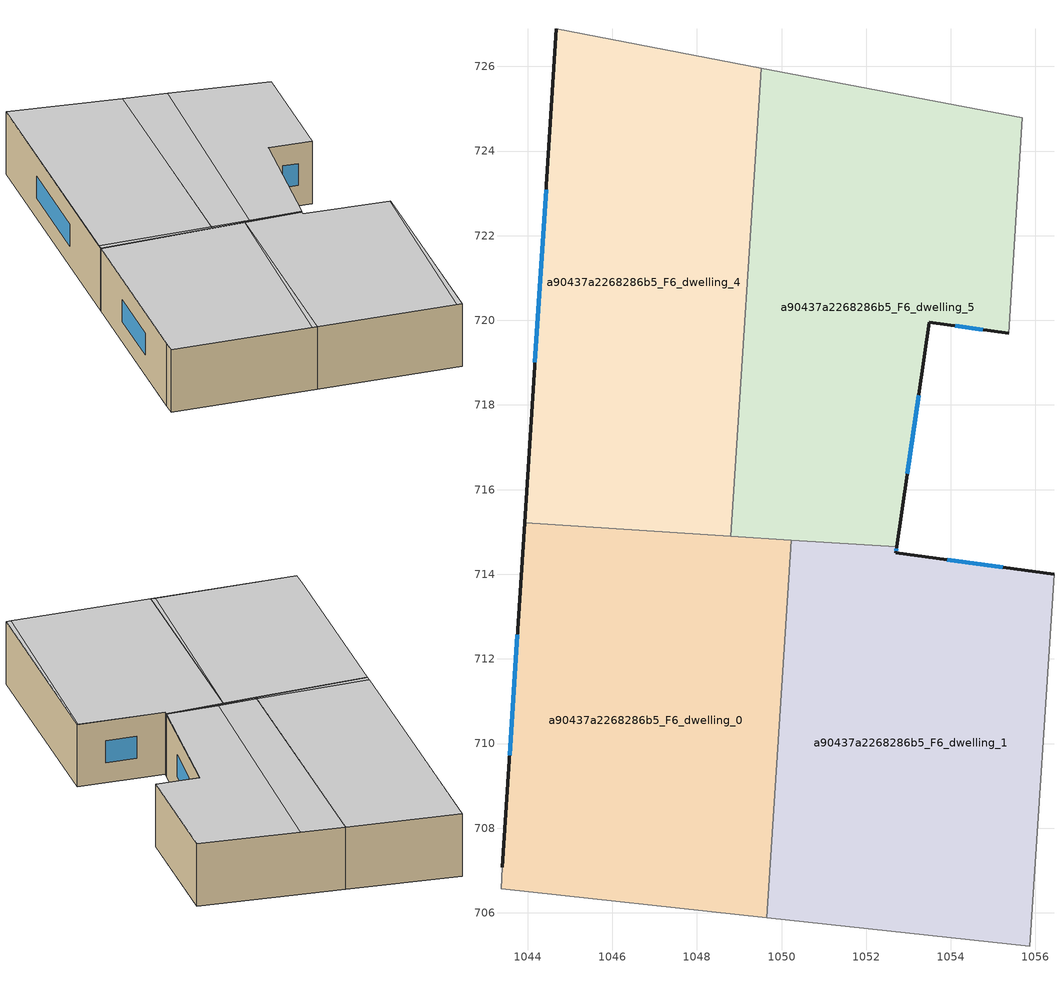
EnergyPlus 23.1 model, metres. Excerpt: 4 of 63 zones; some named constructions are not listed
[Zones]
a90437a2268286b5_F6_dwelling_0
 floor to a90437a2268286b5_F5_dwelling_0 (EU_floor_Construction): 1050.23,714.81 1049.66,705.89 1043.37,706.57 1043.4,707.08 1043.93,715.22 z18
 wall outside (EU_wall_Construction): 1043.93,715.22 1043.4,707.08 z18:21
 wall to a90437a2268286b5_F6_dwelling_1 (EU_wall_Construction): 1049.66,705.89 1050.23,714.81 z18:21
 wall adiabatic (EU_wall_Construction): 1043.4,707.08 1043.37,706.57 1049.66,705.89 z18:21
 wall to a90437a2268286b5_F6_dwelling_4 (EU_wall_Construction): 1048.8,714.9 1043.93,715.22 z18:21
 wall to a90437a2268286b5_F6_dwelling_5 (EU_wall_Construction): 1050.23,714.81 1048.8,714.9 z18:21
 window (EU_Window_Construction): 1043.76,712.57 1043.57,709.72 z18.98:20.02
 ceiling to a90437a2268286b5_F7_dwelling_0 (EU_floor_Construction): 1049.45,705.91 1050.21,714.81 1043.93,715.22 1043.4,707.08 1043.37,706.57 z21
 ceiling adiabatic (EU_roof_Construction): 1049.66,705.89 1050.23,714.81 1050.21,714.81 1049.45,705.91 z21
a90437a2268286b5_F6_dwelling_1
 floor to a90437a2268286b5_F5_dwelling_1 (EU_floor_Construction): 1056.44,714 1055.87,705.22 1049.66,705.89 1050.23,714.81 1052.72,714.65 1052.7,714.5 z18
 wall outside (EU_wall_Construction): 1056.44,714 1052.7,714.5 1052.72,714.65 z18:21
 wall to a90437a2268286b5_F6_dwelling_2 (EU_wall_Construction): 1055.87,705.22 1056.44,714 z18:21
 wall adiabatic (EU_wall_Construction): 1049.66,705.89 1055.87,705.22 z18:21
 wall to a90437a2268286b5_F6_dwelling_5 (EU_wall_Construction): 1052.72,714.65 1050.23,714.81 z18:21
 window (EU_Window_Construction): 1052.71,714.55 1052.72,714.6 / 1055.22,714.16 1053.92,714.34 z18.98:20.02
 ceiling adiabatic (EU_roof_Construction): 1055.64,705.24 1056.39,714.01 1052.7,714.5 1052.72,714.65 1050.23,714.81 1049.66,705.89 z21
 ceiling to a90437a2268286b5_F7_dwelling_2 (EU_floor_Construction): 1055.87,705.22 1056.44,714 1056.39,714.01 1055.64,705.24 z21
a90437a2268286b5_F6_dwelling_4
 floor to a90437a2268286b5_F5_dwelling_4 (EU_floor_Construction): 1049.52,725.96 1048.8,714.9 1043.93,715.22 1044.68,726.88 z18
 wall outside (EU_wall_Construction): 1044.68,726.88 1043.93,715.22 z18:21
 wall to a90437a2268286b5_F6_dwelling_5 (EU_wall_Construction): 1048.8,714.9 1049.52,725.96 z18:21
 wall adiabatic (EU_wall_Construction): 1049.52,725.96 1044.68,726.88 z18:21
 window (EU_Window_Construction): 1044.44,723.09 1044.17,719.01 z18.98:20.02
 ceiling to a90437a2268286b5_F7_dwelling_4 (EU_floor_Construction): 1048.81,715.03 1049.52,725.96 1044.68,726.88 1043.94,715.45 z21
 ceiling adiabatic (EU_roof_Construction): 1048.8,714.9 1048.81,715.03 1043.94,715.45 1043.93,715.22 z21
a90437a2268286b5_F6_dwelling_5
 floor to a90437a2268286b5_F5_dwelling_5 (EU_floor_Construction): 1055.69,724.78 1055.36,719.7 1053.49,719.96 1052.72,714.65 1048.8,714.9 1049.52,725.96 z18
 wall outside (EU_wall_Construction): 1052.72,714.65 1053.49,719.96 1055.36,719.7 z18:21
 wall adiabatic (EU_wall_Construction): 1055.69,724.78 1049.52,725.96 z18:21
 wall to a90437a2268286b5_F6_dwelling_6 (EU_wall_Construction): 1055.36,719.7 1055.69,724.78 z18:21
 window (EU_Window_Construction): 1054.1,719.87 1054.76,719.78 / 1052.97,716.37 1053.24,718.23 z18.98:20.02
 ceiling to a90437a2268286b5_F7_dwelling_5 (EU_floor_Construction): 1052.73,714.7 1053.49,719.96 1055.36,719.7 1055.69,724.78 1051.4,725.6 1050.48,714.89 z21
 ceiling to a90437a2268286b5_F7_dwelling_4 (EU_floor_Construction): 1050.48,714.89 1051.4,725.6 1049.52,725.96 1048.81,715.03 z21
 ceiling to a90437a2268286b5_F7_dwelling_1 (EU_floor_Construction): 1052.72,714.65 1052.73,714.7 1050.22,714.91 1050.21,714.81 z21
 ceiling adiabatic (EU_roof_Construction): 1050.21,714.81 1050.22,714.91 1048.81,715.03 1048.8,714.9 z21
[SCHEDULE:FILE] Column Number=1; Rows to Skip at Top=0; Number of Hours of Data=8760; Column Separator=Comma; Interpolate to Timestep=No; Minutes per Item=60; Adjust Schedule for Daylight Savings=Yes
Name | File
EU_Step8_GainSchedule_a90437a2268286b5_F0_dwelling_4_f000 | ../../schedules/a90437a2268286b5/a90437a2268286b5_F0_dwelling_4_f000_gain.csv
EU_Step8_GainSchedule_a90437a2268286b5_F0_dwelling_5_f000 | ../../schedules/a90437a2268286b5/a90437a2268286b5_F0_dwelling_5_f000_gain.csv
EU_Step8_GainSchedule_a90437a2268286b5_F0_dwelling_6_f000 | ../../schedules/a90437a2268286b5/a90437a2268286b5_F0_dwelling_6_f000_gain.csv
EU_Step8_GainSchedule_a90437a2268286b5_F0_dwelling_7_f000 | ../../schedules/a90437a2268286b5/a90437a2268286b5_F0_dwelling_7_f000_gain.csv
EU_Step8_GainSchedule_a90437a2268286b5_F1_dwelling_0_f000 | ../../schedules/a90437a2268286b5/a90437a2268286b5_F1_dwelling_0_f000_gain.csv
EU_Step8_GainSchedule_a90437a2268286b5_F1_dwelling_1_f000 | ../../schedules/a90437a2268286b5/a90437a2268286b5_F1_dwelling_1_f000_gain.csv
EU_Step8_GainSchedule_a90437a2268286b5_F1_dwelling_2_f000 | ../../schedules/a90437a2268286b5/a90437a2268286b5_F1_dwelling_2_f000_gain.csv
EU_Step8_GainSchedule_a90437a2268286b5_F1_dwelling_3_f000 | ../../schedules/a90437a2268286b5/a90437a2268286b5_F1_dwelling_3_f000_gain.csv
EU_Step8_GainSchedule_a90437a2268286b5_F1_dwelling_4_f000 | ../../schedules/a90437a2268286b5/a90437a2268286b5_F1_dwelling_4_f000_gain.csv
EU_Step8_GainSchedule_a90437a2268286b5_F1_dwelling_5_f000 | ../../schedules/a90437a2268286b5/a90437a2268286b5_F1_dwelling_5_f000_gain.csv
EU_Step8_GainSchedule_a90437a2268286b5_F1_dwelling_6_f000 | ../../schedules/a90437a2268286b5/a90437a2268286b5_F1_dwelling_6_f000_gain.csv
EU_Step8_GainSchedule_a90437a2268286b5_F1_dwelling_7_f000 | ../../schedules/a90437a2268286b5/a90437a2268286b5_F1_dwelling_7_f000_gain.csv
EU_Step8_GainSchedule_a90437a2268286b5_F2_dwelling_0_f000 | ../../schedules/a90437a2268286b5/a90437a2268286b5_F2_dwelling_0_f000_gain.csv
EU_Step8_GainSchedule_a90437a2268286b5_F2_dwelling_1_f000 | ../../schedules/a90437a2268286b5/a90437a2268286b5_F2_dwelling_1_f000_gain.csv
EU_Step8_GainSchedule_a90437a2268286b5_F2_dwelling_2_f000 | ../../schedules/a90437a2268286b5/a90437a2268286b5_F2_dwelling_2_f000_gain.csv
EU_Step8_GainSchedule_a90437a2268286b5_F2_dwelling_3_f000 | ../../schedules/a90437a2268286b5/a90437a2268286b5_F2_dwelling_3_f000_gain.csv
EU_Step8_GainSchedule_a90437a2268286b5_F2_dwelling_4_f000 | ../../schedules/a90437a2268286b5/a90437a2268286b5_F2_dwelling_4_f000_gain.csv
EU_Step8_GainSchedule_a90437a2268286b5_F2_dwelling_5_f000 | ../../schedules/a90437a2268286b5/a90437a2268286b5_F2_dwelling_5_f000_gain.csv
EU_Step8_GainSchedule_a90437a2268286b5_F2_dwelling_6_f000 | ../../schedules/a90437a2268286b5/a90437a2268286b5_F2_dwelling_6_f000_gain.csv
EU_Step8_GainSchedule_a90437a2268286b5_F2_dwelling_7_f000 | ../../schedules/a90437a2268286b5/a90437a2268286b5_F2_dwelling_7_f000_gain.csv
EU_Step8_GainSchedule_a90437a2268286b5_F3_dwelling_0_f000 | ../../schedules/a90437a2268286b5/a90437a2268286b5_F3_dwelling_0_f000_gain.csv
EU_Step8_GainSchedule_a90437a2268286b5_F3_dwelling_1_f000 | ../../schedules/a90437a2268286b5/a90437a2268286b5_F3_dwelling_1_f000_gain.csv
EU_Step8_GainSchedule_a90437a2268286b5_F3_dwelling_2_f000 | ../../schedules/a90437a2268286b5/a90437a2268286b5_F3_dwelling_2_f000_gain.csv
EU_Step8_GainSchedule_a90437a2268286b5_F3_dwelling_3_f000 | ../../schedules/a90437a2268286b5/a90437a2268286b5_F3_dwelling_3_f000_gain.csv
EU_Step8_GainSchedule_a90437a2268286b5_F3_dwelling_4_f000 | ../../schedules/a90437a2268286b5/a90437a2268286b5_F3_dwelling_4_f000_gain.csv
EU_Step8_GainSchedule_a90437a2268286b5_F3_dwelling_5_f000 | ../../schedules/a90437a2268286b5/a90437a2268286b5_F3_dwelling_5_f000_gain.csv
EU_Step8_GainSchedule_a90437a2268286b5_F3_dwelling_6_f000 | ../../schedules/a90437a2268286b5/a90437a2268286b5_F3_dwelling_6_f000_gain.csv
EU_Step8_GainSchedule_a90437a2268286b5_F3_dwelling_7_f000 | ../../schedules/a90437a2268286b5/a90437a2268286b5_F3_dwelling_7_f000_gain.csv
